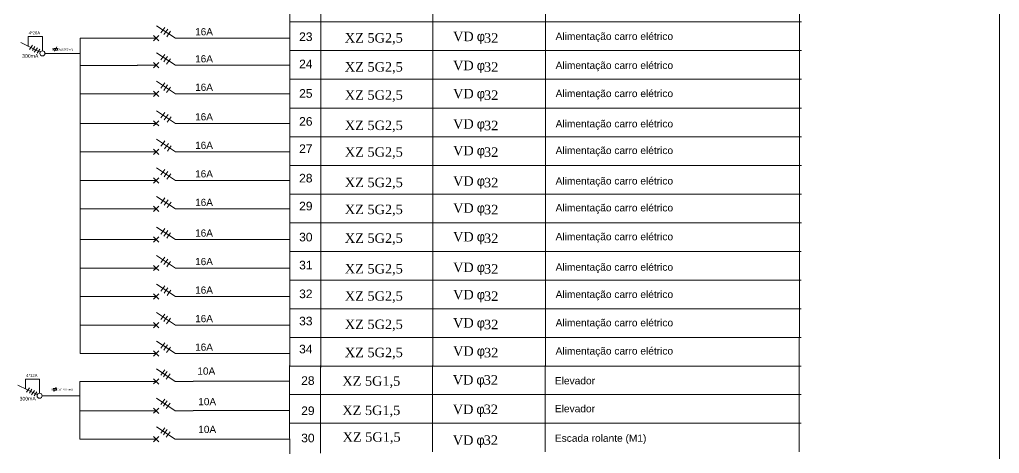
# Model space of a CAD drawing. Extents: x -17539 to 1421, y -3169 to 802964.
# Drawn here: x 659.94 to 673.23, y 325.17 to 331.06 of the extents above; entities that cross this region are included whole.
import ezdxf
from ezdxf.enums import TextEntityAlignment as Align

# ---------------------------------------------------------------- set-up
doc = ezdxf.new("R2010")
doc.units = 0
doc.header["$LTSCALE"] = 25
doc.header["$MEASUREMENT"] = 0
doc.layers.get('0').update_dxf_attribs({"lineweight": 9})
doc.styles.add('MtXpl_Symbol', font='symbol.ttf')
doc.styles.add('MtXpl_Times_New_Roma', font='times.ttf')
doc.styles.add('ROMANS', font='arial.ttf')
doc.styles.get("Standard").update_dxf_attribs({"font": 'arial.ttf'})

msp = doc.modelspace()

# ---------------------------------------------------------------- linework, layer by layer
for p, q in [((673.235, 342.447), (673.235, 312.747)), ((663.605, 331.415), (663.605, 331.026)), ((664.024, 331.415), (664.024, 331.007)), ((670.52, 331.415), (670.52, 331.026)), ((665.546, 331.369), (665.546, 330.98)), ((667.075, 331.369), (667.075, 330.98)), ((663.605, 331.026), (670.547, 331.026)), ((663.605, 331.026), (663.605, 330.636)), ((664.024, 331.026), (664.024, 330.618)), ((665.546, 331.026), (665.546, 330.636)), ((667.075, 331.026), (667.075, 330.636)), ((670.52, 331.026), (670.52, 330.636)), ((662.053, 330.804), (661.795, 330.973)), ((661.879, 330.915), (661.854, 330.878)), ((661.879, 330.915), (661.906, 330.951)), ((661.921, 330.891), (661.896, 330.855)), ((661.921, 330.891), (661.947, 330.928)), ((661.96, 330.861), (661.935, 330.824)), ((661.96, 330.861), (661.987, 330.898)), ((660.216, 330.614), (659.952, 330.744)), ((660.055, 330.693), (660.055, 330.825)), ((660.055, 330.825), (660.246, 330.825)), ((660.246, 330.825), (660.246, 330.633)), ((660.759, 330.803), (661.536, 330.803)), ((660.759, 330.803), (660.759, 326.524)), ((661.534, 330.804), (661.792, 330.804)), ((661.792, 330.804), (661.756, 330.84)), ((661.792, 330.804), (661.756, 330.768)), ((661.768, 330.78), (661.768, 330.78)), ((661.768, 330.78), (661.768, 330.78)), ((661.768, 330.78), (661.768, 330.78)), ((661.768, 330.78), (661.768, 330.78)), ((661.792, 330.804), (661.828, 330.84)), ((661.792, 330.804), (661.828, 330.768)), ((662.053, 330.804), (662.296, 330.804)), ((663.606, 330.804), (662.296, 330.804)), ((660.112, 330.71), (660.071, 330.653)), ((660.146, 330.691), (660.111, 330.638)), ((660.178, 330.673), (660.137, 330.616)), ((660.212, 330.655), (660.177, 330.601)), ((660.281, 330.598), (660.759, 330.598)), ((660.45, 330.666), (660.402, 330.666)), ((660.402, 330.642), (660.402, 330.666)), ((660.402, 330.642), (660.45, 330.642)), ((660.412, 330.627), (660.443, 330.686)), ((660.45, 330.642), (660.45, 330.666)), ((662.053, 330.437), (661.795, 330.606)), ((661.879, 330.548), (661.906, 330.584)), ((663.605, 330.636), (670.547, 330.636)), ((663.605, 330.636), (663.605, 330.247)), ((664.024, 330.636), (664.024, 330.228)), ((665.546, 330.636), (665.546, 330.247)), ((667.075, 330.636), (667.075, 330.247)), ((670.52, 330.636), (670.52, 330.247)), ((661.792, 330.437), (661.756, 330.473)), ((661.792, 330.437), (661.828, 330.473)), ((661.879, 330.548), (661.854, 330.511)), ((661.919, 330.519), (661.894, 330.482)), ((661.919, 330.519), (661.945, 330.556)), ((661.958, 330.488), (661.933, 330.452)), ((661.958, 330.488), (661.985, 330.525)), ((660.759, 330.436), (661.536, 330.436)), ((661.534, 330.437), (661.792, 330.437)), ((661.792, 330.437), (661.756, 330.401)), ((661.768, 330.413), (661.768, 330.413)), ((661.768, 330.413), (661.768, 330.413)), ((661.768, 330.413), (661.768, 330.413)), ((661.768, 330.413), (661.768, 330.413)), ((661.792, 330.437), (661.828, 330.401)), ((662.053, 330.437), (662.296, 330.437)), ((663.606, 330.437), (662.296, 330.437)), ((662.053, 330.05), (661.795, 330.22)), ((661.879, 330.161), (661.906, 330.198)), ((663.605, 330.247), (663.604, 329.857)), ((663.605, 330.247), (670.547, 330.247)), ((664.024, 330.247), (664.024, 329.839)), ((665.546, 330.247), (665.546, 329.857)), ((667.075, 330.247), (667.075, 329.857)), ((670.52, 330.247), (670.52, 329.857)), ((661.792, 330.05), (661.756, 330.086)), ((661.792, 330.05), (661.828, 330.086)), ((661.879, 330.161), (661.854, 330.124)), ((661.919, 330.133), (661.893, 330.096)), ((661.919, 330.133), (661.945, 330.17)), ((661.958, 330.103), (661.933, 330.066)), ((661.958, 330.103), (661.984, 330.139)), ((660.759, 330.05), (661.536, 330.05)), ((661.534, 330.05), (661.792, 330.05)), ((661.792, 330.05), (661.756, 330.014)), ((661.768, 330.027), (661.768, 330.027)), ((661.768, 330.027), (661.768, 330.027)), ((661.768, 330.027), (661.768, 330.027)), ((661.768, 330.027), (661.768, 330.027)), ((661.792, 330.05), (661.828, 330.014)), ((662.053, 330.05), (662.296, 330.05)), ((663.606, 330.05), (662.296, 330.05)), ((662.053, 329.649), (661.795, 329.819)), ((661.879, 329.76), (661.906, 329.797)), ((663.604, 329.857), (663.604, 329.468)), ((663.605, 329.857), (670.547, 329.857)), ((664.024, 329.857), (664.024, 329.45)), ((665.546, 329.857), (665.546, 329.468)), ((667.075, 329.857), (667.075, 329.468)), ((670.52, 329.857), (670.52, 329.468)), ((661.792, 329.649), (661.756, 329.685)), ((661.792, 329.649), (661.828, 329.685)), ((661.879, 329.76), (661.854, 329.723)), ((661.926, 329.732), (661.901, 329.695)), ((661.926, 329.732), (661.953, 329.768)), ((661.965, 329.701), (661.94, 329.664)), ((661.965, 329.701), (661.992, 329.738)), ((660.759, 329.649), (661.536, 329.649)), ((661.534, 329.649), (661.792, 329.649)), ((661.792, 329.649), (661.756, 329.614)), ((661.768, 329.626), (661.768, 329.626)), ((661.768, 329.626), (661.768, 329.626)), ((661.768, 329.626), (661.768, 329.626)), ((661.768, 329.626), (661.768, 329.626)), ((661.792, 329.649), (661.828, 329.613)), ((662.053, 329.649), (662.296, 329.649)), ((663.606, 329.649), (662.296, 329.649)), ((662.053, 329.263), (661.795, 329.432)), ((661.879, 329.373), (661.906, 329.41)), ((663.604, 329.468), (670.547, 329.468)), ((663.604, 329.468), (663.604, 329.078)), ((664.024, 329.468), (664.024, 329.06)), ((665.546, 329.468), (665.546, 329.078)), ((667.075, 329.468), (667.075, 329.078)), ((670.52, 329.468), (670.52, 329.078)), ((660.759, 329.262), (661.536, 329.262)), ((661.534, 329.263), (661.792, 329.263)), ((661.792, 329.263), (661.756, 329.299)), ((661.792, 329.263), (661.756, 329.227)), ((661.792, 329.263), (661.828, 329.299)), ((661.792, 329.263), (661.828, 329.227)), ((661.879, 329.373), (661.854, 329.337)), ((661.929, 329.339), (661.904, 329.302)), ((661.929, 329.339), (661.956, 329.376)), ((661.968, 329.309), (661.943, 329.272)), ((661.968, 329.309), (661.995, 329.345)), ((662.053, 329.263), (662.296, 329.263)), ((663.606, 329.263), (662.296, 329.263)), ((661.768, 329.239), (661.768, 329.239)), ((661.768, 329.239), (661.768, 329.239)), ((661.768, 329.239), (661.768, 329.239)), ((661.768, 329.239), (661.768, 329.239)), ((662.053, 328.875), (661.795, 329.044)), ((661.879, 328.986), (661.906, 329.023)), ((661.923, 328.958), (661.95, 328.995)), ((663.604, 329.078), (670.547, 329.078)), ((663.604, 329.078), (663.604, 328.689)), ((664.024, 329.078), (664.024, 328.671)), ((665.546, 329.078), (665.546, 328.689)), ((667.075, 329.078), (667.075, 328.689)), ((670.52, 329.078), (670.52, 328.689)), ((660.759, 328.875), (661.536, 328.875)), ((661.534, 328.875), (661.792, 328.875)), ((661.792, 328.875), (661.756, 328.911)), ((661.792, 328.875), (661.756, 328.839)), ((661.792, 328.875), (661.828, 328.911)), ((661.792, 328.875), (661.828, 328.839)), ((661.879, 328.986), (661.854, 328.949)), ((661.923, 328.958), (661.898, 328.921)), ((661.962, 328.927), (661.937, 328.891)), ((661.962, 328.927), (661.989, 328.964)), ((662.053, 328.875), (662.296, 328.875)), ((663.606, 328.875), (662.296, 328.875)), ((661.768, 328.852), (661.768, 328.852)), ((661.768, 328.852), (661.768, 328.852)), ((661.768, 328.852), (661.768, 328.852)), ((661.768, 328.852), (661.768, 328.852)), ((662.053, 328.488), (661.795, 328.658)), ((661.879, 328.599), (661.854, 328.563)), ((661.879, 328.599), (661.906, 328.636)), ((661.926, 328.574), (661.953, 328.61)), ((663.604, 328.689), (670.547, 328.689)), ((663.604, 328.689), (663.604, 328.299)), ((664.024, 328.689), (664.024, 328.281)), ((665.546, 328.689), (665.546, 328.299)), ((667.075, 328.689), (667.075, 328.299)), ((670.52, 328.689), (670.52, 328.299)), ((660.759, 328.488), (661.536, 328.488)), ((661.534, 328.488), (661.792, 328.488)), ((661.792, 328.488), (661.756, 328.525)), ((661.792, 328.488), (661.756, 328.453)), ((661.768, 328.465), (661.768, 328.465)), ((661.768, 328.465), (661.768, 328.465)), ((661.768, 328.465), (661.768, 328.465)), ((661.768, 328.465), (661.768, 328.465)), ((661.792, 328.488), (661.828, 328.525)), ((661.792, 328.488), (661.828, 328.452)), ((661.926, 328.574), (661.901, 328.537)), ((661.965, 328.543), (661.94, 328.507)), ((661.965, 328.543), (661.992, 328.58)), ((662.053, 328.488), (662.296, 328.488)), ((663.606, 328.488), (662.296, 328.488)), ((662.053, 328.073), (661.795, 328.242)), ((661.879, 328.183), (661.906, 328.22)), ((661.92, 328.156), (661.947, 328.193)), ((663.604, 328.299), (670.547, 328.299)), ((663.604, 328.299), (663.604, 327.91)), ((664.024, 328.299), (664.024, 327.892)), ((665.546, 328.299), (665.546, 327.91)), ((667.075, 328.299), (667.075, 327.91)), ((670.52, 328.299), (670.52, 327.91)), ((660.759, 328.072), (661.536, 328.072)), ((661.534, 328.073), (661.792, 328.073)), ((661.792, 328.073), (661.756, 328.109)), ((661.792, 328.073), (661.756, 328.037)), ((661.792, 328.073), (661.828, 328.109)), ((661.792, 328.073), (661.828, 328.036)), ((661.879, 328.183), (661.854, 328.147)), ((661.92, 328.156), (661.895, 328.12)), ((661.959, 328.126), (661.934, 328.089)), ((661.959, 328.126), (661.986, 328.163)), ((662.053, 328.073), (662.296, 328.073)), ((663.606, 328.073), (662.296, 328.073)), ((661.768, 328.049), (661.768, 328.049)), ((661.768, 328.049), (661.768, 328.049)), ((661.768, 328.049), (661.768, 328.049)), ((661.768, 328.049), (661.768, 328.049)), ((662.053, 327.686), (661.795, 327.855)), ((661.879, 327.797), (661.854, 327.76)), ((661.879, 327.797), (661.906, 327.833)), ((661.92, 327.769), (661.947, 327.806)), ((663.604, 327.91), (670.546, 327.91)), ((663.604, 327.91), (663.604, 327.52)), ((664.024, 327.91), (664.024, 327.502)), ((665.546, 327.91), (665.546, 327.52)), ((667.075, 327.91), (667.075, 327.52)), ((670.52, 327.91), (670.52, 327.52)), ((660.759, 327.685), (661.536, 327.685)), ((661.534, 327.686), (661.792, 327.686)), ((661.792, 327.686), (661.756, 327.722)), ((661.792, 327.686), (661.756, 327.65)), ((661.768, 327.662), (661.768, 327.662)), ((661.768, 327.662), (661.768, 327.662)), ((661.768, 327.662), (661.768, 327.662)), ((661.768, 327.662), (661.768, 327.662)), ((661.792, 327.686), (661.828, 327.722)), ((661.792, 327.686), (661.828, 327.65)), ((661.92, 327.769), (661.895, 327.733)), ((661.959, 327.739), (661.934, 327.702)), ((661.959, 327.739), (661.986, 327.776)), ((662.053, 327.686), (662.296, 327.686)), ((663.606, 327.686), (662.296, 327.686)), ((662.053, 327.298), (661.795, 327.468)), ((661.879, 327.409), (661.854, 327.372)), ((661.879, 327.409), (661.906, 327.446)), ((661.924, 327.38), (661.95, 327.417)), ((663.604, 327.52), (670.546, 327.52)), ((663.604, 327.52), (663.604, 327.131)), ((664.024, 327.52), (664.024, 327.113)), ((665.546, 327.52), (665.546, 327.131)), ((667.075, 327.52), (667.075, 327.131)), ((670.52, 327.52), (670.52, 327.131)), ((660.759, 327.298), (661.536, 327.298)), ((661.534, 327.298), (661.792, 327.298)), ((661.792, 327.298), (661.756, 327.334)), ((661.792, 327.298), (661.756, 327.262)), ((661.768, 327.275), (661.768, 327.275)), ((661.768, 327.275), (661.768, 327.275)), ((661.768, 327.275), (661.768, 327.275)), ((661.768, 327.275), (661.768, 327.275)), ((661.792, 327.298), (661.828, 327.334)), ((661.792, 327.298), (661.828, 327.262)), ((661.924, 327.38), (661.899, 327.343)), ((661.963, 327.35), (661.938, 327.313)), ((661.963, 327.35), (661.99, 327.386)), ((662.053, 327.298), (662.296, 327.298)), ((663.606, 327.298), (662.296, 327.298)), ((663.604, 327.131), (670.546, 327.131)), ((663.604, 327.131), (663.604, 326.741)), ((664.024, 327.131), (664.024, 326.723)), ((665.546, 327.131), (665.546, 326.741)), ((667.075, 327.131), (667.075, 326.741)), ((670.52, 327.131), (670.52, 326.741)), ((662.053, 326.912), (661.795, 327.081)), ((661.879, 327.022), (661.854, 326.986)), ((661.879, 327.022), (661.906, 327.059)), ((661.919, 326.997), (661.894, 326.961)), ((661.919, 326.997), (661.946, 327.034)), ((661.958, 326.967), (661.985, 327.004)), ((660.759, 326.911), (661.536, 326.911)), ((661.534, 326.912), (661.792, 326.912)), ((661.792, 326.912), (661.756, 326.948)), ((661.792, 326.912), (661.756, 326.876)), ((661.768, 326.888), (661.768, 326.888)), ((661.768, 326.888), (661.768, 326.888)), ((661.768, 326.888), (661.768, 326.888)), ((661.768, 326.888), (661.768, 326.888)), ((661.792, 326.912), (661.828, 326.948)), ((661.792, 326.912), (661.828, 326.875)), ((661.958, 326.967), (661.933, 326.93)), ((662.053, 326.912), (662.296, 326.912)), ((663.606, 326.912), (662.296, 326.912)), ((663.604, 326.741), (670.546, 326.741)), ((663.604, 326.741), (663.604, 326.352)), ((664.024, 326.741), (664.024, 326.334)), ((665.546, 326.741), (665.546, 326.352)), ((667.074, 326.741), (667.074, 326.352)), ((670.519, 326.741), (670.519, 326.352)), ((662.053, 326.524), (661.795, 326.694)), ((661.879, 326.635), (661.854, 326.598)), ((661.879, 326.635), (661.906, 326.672)), ((661.918, 326.606), (661.893, 326.57)), ((661.918, 326.606), (661.945, 326.643)), ((661.957, 326.576), (661.984, 326.613)), ((660.759, 326.524), (661.536, 326.524)), ((661.534, 326.524), (661.792, 326.524)), ((661.792, 326.524), (661.756, 326.56)), ((661.792, 326.524), (661.756, 326.489)), ((661.768, 326.501), (661.768, 326.501)), ((661.768, 326.501), (661.768, 326.501)), ((661.768, 326.501), (661.768, 326.501)), ((661.768, 326.501), (661.768, 326.501)), ((661.792, 326.524), (661.828, 326.56)), ((661.792, 326.524), (661.828, 326.488)), ((661.957, 326.576), (661.932, 326.539)), ((662.053, 326.524), (662.296, 326.524)), ((663.606, 326.524), (662.296, 326.524)), ((663.601, 326.362), (663.601, 325.972)), ((663.604, 326.352), (670.546, 326.352)), ((664.02, 326.362), (664.02, 325.954)), ((665.542, 326.362), (665.542, 325.972)), ((667.071, 326.362), (667.071, 325.972)), ((670.516, 326.362), (670.516, 325.972)), ((662.05, 326.148), (661.793, 326.318)), ((661.88, 326.269), (661.854, 326.232)), ((661.88, 326.269), (661.906, 326.305)), ((661.914, 326.245), (661.889, 326.209)), ((661.914, 326.245), (661.94, 326.282)), ((661.953, 326.215), (661.928, 326.178)), ((661.953, 326.215), (661.98, 326.252)), ((660.177, 325.968), (659.913, 326.098)), ((660.016, 326.18), (660.207, 326.18)), ((660.016, 326.047), (660.016, 326.18)), ((660.207, 326.18), (660.207, 325.987)), ((660.402, 326.012), (660.433, 326.071)), ((660.754, 326.148), (661.532, 326.148)), ((660.754, 326.148), (660.754, 325.362)), ((661.532, 326.148), (661.789, 326.148)), ((661.789, 326.148), (661.754, 326.184)), ((661.789, 326.148), (661.754, 326.113)), ((661.766, 326.125), (661.766, 326.125)), ((661.766, 326.125), (661.766, 326.125)), ((661.766, 326.125), (661.766, 326.125)), ((661.766, 326.125), (661.766, 326.125)), ((661.789, 326.148), (661.825, 326.184)), ((661.789, 326.148), (661.825, 326.112)), ((662.05, 326.148), (662.294, 326.148)), ((663.601, 326.149), (662.292, 326.149)), ((660.071, 326.06), (660.03, 326.003)), ((660.105, 326.041), (660.07, 325.988)), ((660.138, 326.023), (660.097, 325.966)), ((660.171, 326.005), (660.136, 325.951)), ((660.242, 325.953), (660.754, 325.953)), ((660.392, 326.028), (660.392, 326.052)), ((660.44, 326.051), (660.392, 326.051)), ((660.392, 326.028), (660.44, 326.028)), ((660.44, 326.028), (660.44, 326.052)), ((663.601, 325.972), (670.543, 325.972)), ((663.601, 325.972), (663.601, 325.583)), ((664.02, 325.972), (664.02, 325.565)), ((665.542, 325.972), (665.542, 325.583)), ((667.071, 325.972), (667.071, 325.583)), ((670.516, 325.972), (670.516, 325.583)), ((662.05, 325.75), (661.793, 325.92)), ((661.88, 325.871), (661.854, 325.834)), ((661.88, 325.871), (661.906, 325.907)), ((661.914, 325.847), (661.889, 325.811)), ((661.914, 325.847), (661.94, 325.884)), ((661.953, 325.817), (661.928, 325.78)), ((661.953, 325.817), (661.98, 325.854)), ((660.754, 325.75), (661.532, 325.75)), ((661.532, 325.75), (661.789, 325.75)), ((661.789, 325.75), (661.754, 325.786)), ((661.789, 325.75), (661.754, 325.715)), ((661.766, 325.727), (661.766, 325.727)), ((661.766, 325.727), (661.766, 325.727)), ((661.766, 325.727), (661.766, 325.727)), ((661.766, 325.727), (661.766, 325.727)), ((661.789, 325.75), (661.825, 325.786)), ((661.789, 325.75), (661.825, 325.714)), ((662.05, 325.75), (662.294, 325.75)), ((663.601, 325.751), (662.292, 325.751)), ((662.05, 325.362), (661.793, 325.531)), ((663.601, 325.583), (670.543, 325.583)), ((663.601, 325.583), (663.604, 325.165)), ((664.02, 325.583), (664.02, 325.175)), ((665.543, 325.583), (665.543, 325.193)), ((667.071, 325.583), (667.071, 325.193)), ((670.516, 325.583), (670.516, 325.193)), ((661.789, 325.362), (661.754, 325.398)), ((661.789, 325.362), (661.825, 325.398)), ((661.88, 325.482), (661.854, 325.446)), ((661.88, 325.482), (661.906, 325.519)), ((661.914, 325.459), (661.889, 325.422)), ((661.914, 325.459), (661.94, 325.496)), ((661.953, 325.428), (661.928, 325.392)), ((661.953, 325.428), (661.98, 325.465)), ((660.754, 325.362), (661.532, 325.362)), ((661.532, 325.362), (661.789, 325.362)), ((661.789, 325.362), (661.754, 325.326)), ((661.766, 325.338), (661.766, 325.338)), ((661.766, 325.338), (661.766, 325.338)), ((661.766, 325.338), (661.766, 325.338)), ((661.766, 325.338), (661.766, 325.338)), ((661.789, 325.362), (661.825, 325.326)), ((662.05, 325.362), (662.294, 325.362)), ((663.601, 325.362), (662.292, 325.362))]:
    msp.add_line(p, q)
for centre in [(660.247, 330.598), (660.208, 325.953)]:
    msp.add_circle(centre, 0.0342)

# ---------------------------------------------------------------- texts
for s, height, style, p in [('4*20A', 0.0404, 'ROMANS', (660.061, 330.856)), ('16A', 0.0974, 'ROMANS', (662.319, 330.843)), ('23', 0.1168, 'ROMANS', (663.731, 330.766)), ('XZ 5G2,5', 0.1285, 'MtXpl_Times_New_Roma', (664.351, 330.745)), ('VD ', 0.1285, 'MtXpl_Times_New_Roma', (665.82, 330.764)), ('f', 0.129, 'MtXpl_Symbol', (666.142, 330.764)), ('32', 0.1285, 'MtXpl_Times_New_Roma', (666.24, 330.743)), ('Alimentação carro elétrico', 0.09875, 'ROMANS', (667.212, 330.781)), ('16A', 0.0974, 'ROMANS', (662.319, 330.476)), ('24', 0.1168, 'ROMANS', (663.731, 330.396)), ('XZ 5G2,5', 0.1285, 'MtXpl_Times_New_Roma', (664.351, 330.351)), ('VD ', 0.1285, 'MtXpl_Times_New_Roma', (665.82, 330.37)), ('f', 0.129, 'MtXpl_Symbol', (666.142, 330.37)), ('32', 0.1285, 'MtXpl_Times_New_Roma', (666.24, 330.349)), ('Alimentação carro elétrico', 0.09875, 'ROMANS', (667.212, 330.387)), ('16A', 0.0974, 'ROMANS', (662.319, 330.09)), ('25', 0.1168, 'ROMANS', (663.731, 329.996)), ('XZ 5G2,5', 0.1285, 'MtXpl_Times_New_Roma', (664.351, 329.969)), ('VD ', 0.1285, 'MtXpl_Times_New_Roma', (665.82, 329.988)), ('f', 0.129, 'MtXpl_Symbol', (666.142, 329.988)), ('32', 0.1285, 'MtXpl_Times_New_Roma', (666.24, 329.967)), ('Alimentação carro elétrico', 0.09875, 'ROMANS', (667.212, 330.005)), ('16A', 0.0974, 'ROMANS', (662.319, 329.689)), ('26', 0.1168, 'ROMANS', (663.731, 329.617)), ('XZ 5G2,5', 0.1285, 'MtXpl_Times_New_Roma', (664.351, 329.558)), ('VD ', 0.1285, 'MtXpl_Times_New_Roma', (665.82, 329.577)), ('f', 0.129, 'MtXpl_Symbol', (666.142, 329.577)), ('32', 0.1285, 'MtXpl_Times_New_Roma', (666.24, 329.556)), ('Alimentação carro elétrico', 0.09875, 'ROMANS', (667.212, 329.594)), ('16A', 0.0974, 'ROMANS', (662.319, 329.302)), ('27', 0.1168, 'ROMANS', (663.731, 329.247)), ('XZ 5G2,5', 0.1285, 'MtXpl_Times_New_Roma', (664.351, 329.196)), ('VD ', 0.1285, 'MtXpl_Times_New_Roma', (665.82, 329.215)), ('f', 0.129, 'MtXpl_Symbol', (666.142, 329.215)), ('32', 0.1285, 'MtXpl_Times_New_Roma', (666.24, 329.194)), ('Alimentação carro elétrico', 0.09875, 'ROMANS', (667.212, 329.232)), ('16A', 0.0974, 'ROMANS', (662.319, 328.915)), ('28', 0.1168, 'ROMANS', (663.731, 328.847)), ('XZ 5G2,5', 0.1285, 'MtXpl_Times_New_Roma', (664.351, 328.783)), ('VD ', 0.1285, 'MtXpl_Times_New_Roma', (665.82, 328.802)), ('f', 0.129, 'MtXpl_Symbol', (666.142, 328.802)), ('32', 0.1285, 'MtXpl_Times_New_Roma', (666.24, 328.781)), ('Alimentação carro elétrico', 0.09875, 'ROMANS', (667.212, 328.819)), ('16A', 0.0974, 'ROMANS', (662.319, 328.528)), ('29', 0.1168, 'ROMANS', (663.731, 328.468)), ('XZ 5G2,5', 0.1285, 'MtXpl_Times_New_Roma', (664.351, 328.417)), ('VD ', 0.1285, 'MtXpl_Times_New_Roma', (665.82, 328.436)), ('f', 0.129, 'MtXpl_Symbol', (666.142, 328.436)), ('32', 0.1285, 'MtXpl_Times_New_Roma', (666.24, 328.415)), ('Alimentação carro elétrico', 0.09875, 'ROMANS', (667.212, 328.454)), ('16A', 0.0974, 'ROMANS', (662.319, 328.112)), ('30', 0.1168, 'ROMANS', (663.731, 328.047)), ('XZ 5G2,5', 0.1285, 'MtXpl_Times_New_Roma', (664.351, 328.027)), ('VD ', 0.1285, 'MtXpl_Times_New_Roma', (665.82, 328.046)), ('f', 0.129, 'MtXpl_Symbol', (666.142, 328.046)), ('32', 0.1285, 'MtXpl_Times_New_Roma', (666.24, 328.025)), ('Alimentação carro elétrico', 0.09875, 'ROMANS', (667.212, 328.063)), ('16A', 0.0974, 'ROMANS', (662.319, 327.725)), ('31', 0.1168, 'ROMANS', (663.731, 327.667)), ('XZ 5G2,5', 0.1285, 'MtXpl_Times_New_Roma', (664.351, 327.612)), ('VD ', 0.1285, 'MtXpl_Times_New_Roma', (665.82, 327.631)), ('f', 0.129, 'MtXpl_Symbol', (666.142, 327.631)), ('32', 0.1285, 'MtXpl_Times_New_Roma', (666.24, 327.61)), ('Alimentação carro elétrico', 0.09875, 'ROMANS', (667.212, 327.649)), ('16A', 0.0974, 'ROMANS', (662.319, 327.338)), ('32', 0.1168, 'ROMANS', (663.731, 327.277)), ('XZ 5G2,5', 0.1285, 'MtXpl_Times_New_Roma', (664.351, 327.242)), ('VD ', 0.1285, 'MtXpl_Times_New_Roma', (665.82, 327.261)), ('f', 0.129, 'MtXpl_Symbol', (666.142, 327.261)), ('32', 0.1285, 'MtXpl_Times_New_Roma', (666.24, 327.24)), ('Alimentação carro elétrico', 0.09875, 'ROMANS', (667.212, 327.279)), ('16A', 0.0974, 'ROMANS', (662.319, 326.951)), ('33', 0.1168, 'ROMANS', (663.731, 326.908)), ('VD ', 0.1285, 'MtXpl_Times_New_Roma', (665.82, 326.877)), ('Alimentação carro elétrico', 0.09875, 'ROMANS', (667.212, 326.894)), ('XZ 5G2,5', 0.1285, 'MtXpl_Times_New_Roma', (664.351, 326.858)), ('f', 0.129, 'MtXpl_Symbol', (666.142, 326.877)), ('32', 0.1285, 'MtXpl_Times_New_Roma', (666.24, 326.856)), ('16A', 0.0974, 'ROMANS', (662.319, 326.564)), ('34', 0.1168, 'ROMANS', (663.731, 326.528)), ('XZ 5G2,5', 0.1285, 'MtXpl_Times_New_Roma', (664.351, 326.476)), ('VD ', 0.1285, 'MtXpl_Times_New_Roma', (665.82, 326.495)), ('f', 0.129, 'MtXpl_Symbol', (666.142, 326.495)), ('32', 0.1285, 'MtXpl_Times_New_Roma', (666.24, 326.474)), ('Alimentação carro elétrico', 0.09875, 'ROMANS', (667.212, 326.512)), ('10A', 0.0974, 'ROMANS', (662.35, 326.239)), ('4*32A', 0.0404, 'ROMANS', (660.026, 326.207)), ('28', 0.1168, 'ROMANS', (663.759, 326.1)), ('XZ 5G1,5', 0.1285, 'MtXpl_Times_New_Roma', (664.317, 326.088)), ('VD ', 0.1285, 'MtXpl_Times_New_Roma', (665.816, 326.104)), ('f', 0.129, 'MtXpl_Symbol', (666.137, 326.104)), ('32', 0.1285, 'MtXpl_Times_New_Roma', (666.236, 326.104)), ('Elevador', 0.0988, 'ROMANS', (667.202, 326.107)), ('10A', 0.0974, 'ROMANS', (662.362, 325.824)), ('29', 0.1168, 'ROMANS', (663.759, 325.691)), ('XZ 5G1,5', 0.1285, 'MtXpl_Times_New_Roma', (664.317, 325.691)), ('VD ', 0.1285, 'MtXpl_Times_New_Roma', (665.816, 325.705)), ('f', 0.129, 'MtXpl_Symbol', (666.137, 325.705)), ('32', 0.1285, 'MtXpl_Times_New_Roma', (666.236, 325.705)), ('Elevador', 0.0988, 'ROMANS', (667.202, 325.729)), ('10A', 0.0974, 'ROMANS', (662.362, 325.448)), ('30', 0.1168, 'ROMANS', (663.759, 325.321)), ('XZ 5G1,5', 0.1285, 'MtXpl_Times_New_Roma', (664.321, 325.329)), ('VD ', 0.1285, 'MtXpl_Times_New_Roma', (665.816, 325.287)), ('32', 0.1285, 'MtXpl_Times_New_Roma', (666.236, 325.287)), ('Escada rolante (M1)', 0.09875, 'ROMANS', (667.202, 325.328)), ('f', 0.129, 'MtXpl_Symbol', (666.137, 325.287))]:
    msp.add_text(s, height=height, dxfattribs=dict(style=style)).set_placement(p)
at = {"style": 'ROMANS'}
for p in [(660.521, 330.653), (660.511, 326.038)]:
    msp.add_text('5      Cu(12X2mm)', height=0.02538, dxfattribs=at).set_placement(p, align=Align.MIDDLE_CENTER)
at = {"char_height": 0.0496, "width": 0.08125, "attachment_point": 1}
for insert in [(659.972, 330.588), (659.937, 325.938)]:
    msp.add_mtext('300mA', dxfattribs=dict(at, insert=insert))

doc.saveas('drawing.dxf')
